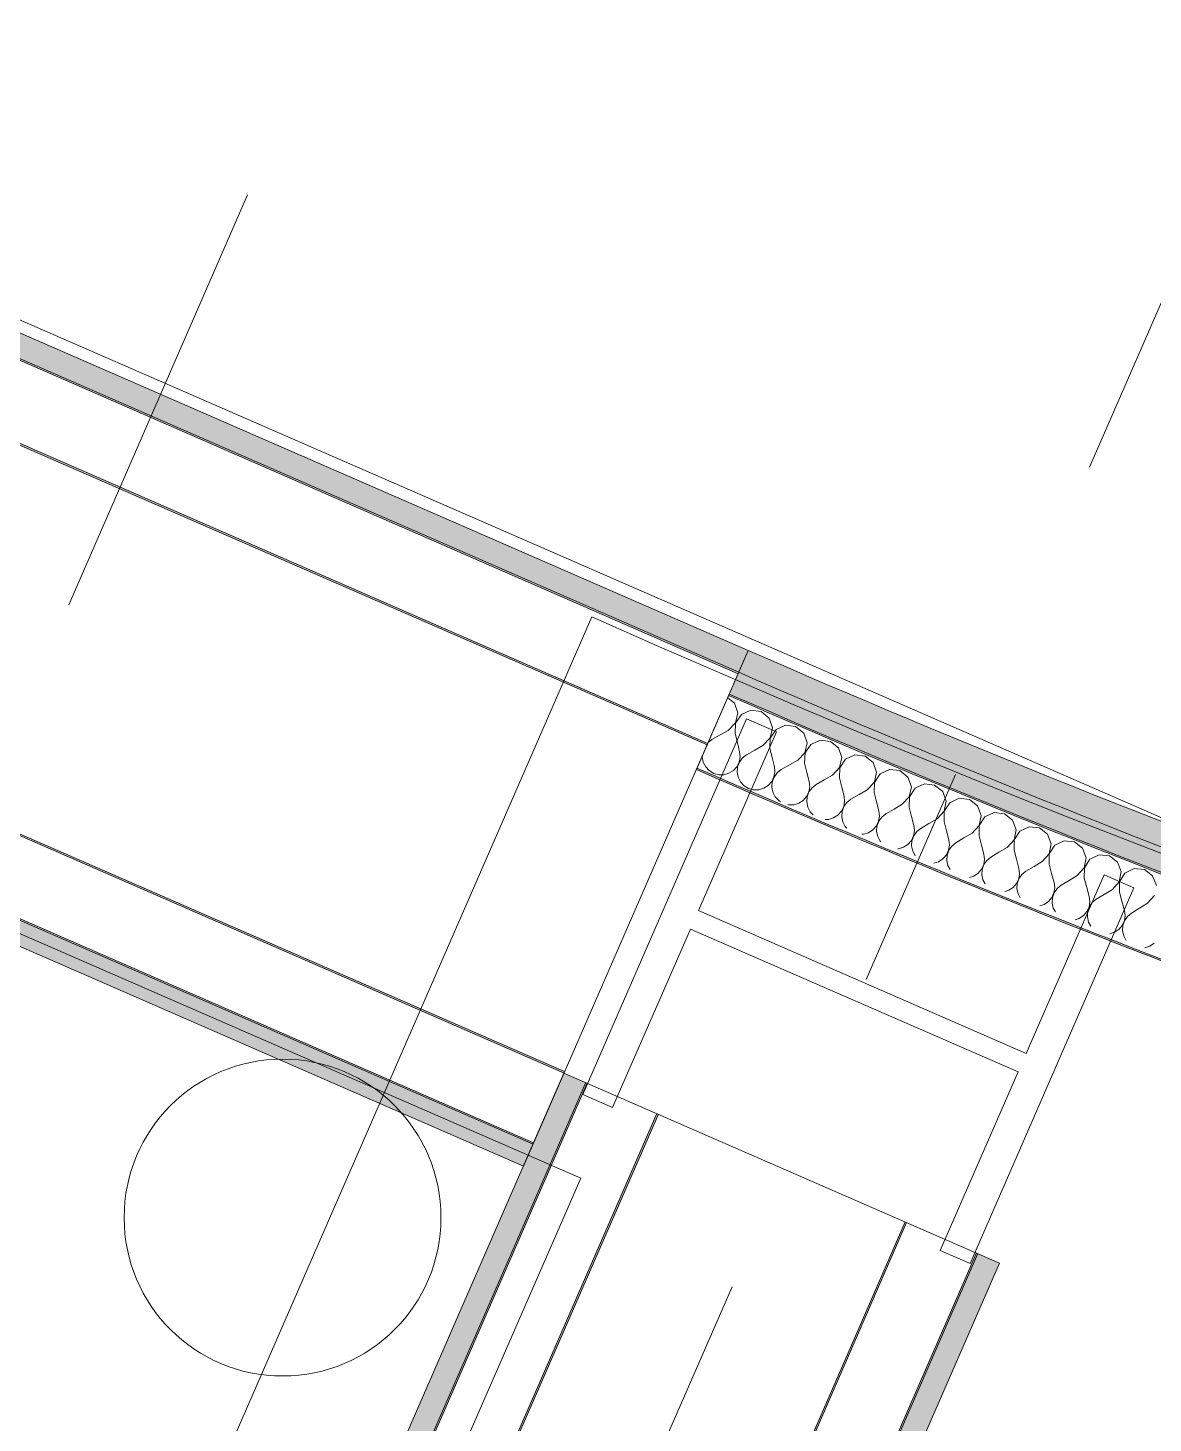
# Model space of a CAD drawing. Header units: millimetres. Extents: x -99530 to 90294, y -97212 to 56397.
# Drawn here: x -30373 to -29663, y -50705 to -49824 of the extents above; entities that cross this region are included whole.
import ezdxf
from ezdxf.enums import TextEntityAlignment as Align

# ---------------------------------------------------------------- set-up
doc = ezdxf.new("R2010")
doc.units = ezdxf.units.MM
doc.header["$MEASUREMENT"] = 0
doc.linetypes.add('Dashed', pattern=[564.444447, 282.222223, -282.222223])
doc.linetypes.add('Double Dashed', pattern=[1093.611073, 529.166651, -211.666656, 141.111112, -211.666656])
for name, color, linetype in [('A-25-M_Wall_Int', 7, 'Continuous'), ('A-95-MC_Marker_Section_P2.Marker', 7, 'Continuous'), ('COLUMN.IFC Import', 7, 'Continuous'), ('New_A-05-M_Gross_Int_Circulation', 7, 'Continuous'), ('New_A-15-MG_Structural_Grid_Phase_2', 7, 'Continuous'), ('New_A-20-M_Floor_Slab', 7, 'Continuous'), ('New_A-25-M_Wall_Int', 7, 'Continuous')]:
    doc.layers.add(name, color=color, linetype=linetype)
for name, color, linetype, lineweight in [('A-25-M_Wall_Int_Pen_No__1', 7, 'Continuous', 13), ('A-95-MC_Marker_Section_P2.Marker_Pen_No__1', 7, 'Continuous', 13), ('COLUMN.IFC Import_Pen_No__2', 8, 'Continuous', 15), ('New_A-20-M_Floor_Slab_Pen_No__89', 8, 'Continuous', 20), ('New_A-25-M_Wall_Int_Pen_No__1', 7, 'Continuous', 13), ('New_A-25-M_Wall_Int_Pen_No__150', 7, 'Continuous', 0), ('New_ArchiCAD Zone Stamps_Pen_No__6', 7, 'Continuous', 35), ('New_ArchiCAD Zone Stamps_Pen_No__9', 7, 'Continuous', 13)]:
    doc.layers.add(name, color=color, linetype=linetype, lineweight=lineweight)
for name, color, linetype, lineweight, true_color in [('A-25-M_Wall_Int_Pen_No__107', 7, 'Continuous', 15, 0xa6a6a6), ('A-25-M_Wall_Int_Pen_No__81', 7, 'Continuous', 20, 0x6a6a6a), ('New_A-05-M_Gross_Int_Circulation_Pen_No__74', 7, 'Continuous', 20, 0x606060), ('New_A-15-MG_Structural_Grid_Phase_2_Pen_No__222', 7, 'Continuous', 13, 0x65af33), ('New_A-20-M_Roof_Accessory_Pen_No__61', 7, 'Continuous', 20, 0x6a6a6a), ('New_A-25-M_Wall_Int_Pen_No__107', 7, 'Continuous', 15, 0xa6a6a6), ('New_A-25-M_Wall_Int_Pen_No__81', 7, 'Continuous', 20, 0x6a6a6a)]:
    doc.layers.add(name, color=color, linetype=linetype, lineweight=lineweight, true_color=true_color)
doc.styles.add('GENERATED_STYLE_1', font='')
doc.styles.add('GENERATED_STYLE_3', font='')
doc.styles.add('GENERATED_STYLE_4', font='')
doc.styles.get('GENERATED_STYLE_1').set_extended_font_data('Arial', bold=True)
doc.styles.get('GENERATED_STYLE_3').set_extended_font_data('Arial')
doc.styles.get('GENERATED_STYLE_4').set_extended_font_data('Swis721 BT')

# ---------------------------------------------------------------- blocks, each defined once
blk = doc.blocks.new('catering seating and servery_INB 0113_3_1', base_point=(-33684.23, -45971.89))
at = {"layer": 'New_A-05-M_Gross_Int_Circulation_Pen_No__74', "linetype": 'Continuous'}
blk.add_line((-32782.58, -48960.22), (-29640.46, -50330.23), dxfattribs=at)
at = {"layer": 'New_ArchiCAD Zone Stamps_Pen_No__6'}
for tag, height, style, p in [('ROOM_NAME', 250, 'GENERATED_STYLE_1', (-35355.98, -44046.47)), ('zoneNameLine2', 250, 'GENERATED_STYLE_1', (-35544.41, -44478.6)), ('ROOM_NUMBER', 200, 'GENERATED_STYLE_3', (-35732.84, -44899.31)), ('measuredAreaCode', 200, 'GENERATED_STYLE_3', (-35889.87, -45259.42)), ('DUMMY_649', 200, 'GENERATED_STYLE_3', (-35582.47, -45393.46)), ('DUMMY_650', 200, 'GENERATED_STYLE_3', (-34953.29, -45667.81)), ('DUMMY_651', 133.33, 'GENERATED_STYLE_3', (-34674, -45774.36))]:
    blk.add_attdef(tag, text='', height=height, rotation=336.44041, dxfattribs=dict(at, style=style)).set_placement(p, align=Align.TOP_LEFT)
blk = doc.blocks.new('Lecture lobby 02_INB 0170_11_1', base_point=(-32242.88, -52194.11))
at = {"layer": 'New_A-05-M_Gross_Int_Circulation_Pen_No__74', "linetype": 'Continuous'}
for p, q in [((-30024.26, -50550.26), (-30850.44, -50190.01)), ((-31329.64, -53543.89), (-30024.26, -50550.26))]:
    blk.add_line(p, q, dxfattribs=at)
at = {"layer": 'New_ArchiCAD Zone Stamps_Pen_No__9'}
for tag, height, style, p in [('ROOM_NAME', 250, 'GENERATED_STYLE_1', (-33032.34, -50653.41)), ('zoneNameLine2', 250, 'GENERATED_STYLE_1', (-33220.77, -51085.55)), ('ROOM_NUMBER', 200, 'GENERATED_STYLE_3', (-33409.2, -51506.25)), ('measuredAreaCode', 200, 'GENERATED_STYLE_3', (-33566.22, -51866.36)), ('DUMMY_649', 200, 'GENERATED_STYLE_3', (-33258.82, -52000.4)), ('DUMMY_650', 200, 'GENERATED_STYLE_3', (-32909.31, -52152.81)), ('DUMMY_651', 133.33, 'GENERATED_STYLE_3', (-32630.02, -52259.36))]:
    blk.add_attdef(tag, text='', height=height, rotation=336.44041, dxfattribs=dict(at, style=style)).set_placement(p, align=Align.TOP_LEFT)
blk = doc.blocks.new('Slab_56_1', base_point=(-44734.13, -52924.74))
at = {"layer": 'New_A-20-M_Floor_Slab_Pen_No__89', "linetype": 'Continuous', "flags": 128}
blk.add_lwpolyline([(-44734.13, -52924.74), (-44734.3, -52924.72, -0.179811), (-34721.45, -33027.69), (-34721.92, -33027.18), (-25959.6, -24873.2), (-20981.62, -27043.85), (-17009.56, -17934.66), (-17703.34, -17189.12), (-11222.85, -11158.55), (-10852.64, -11556.37), (-2918.66, -4173.23), (921.42, -599.75), (3259.49, -1619.27), (2636.44, -2195.91), (2144.41, -3324.28), (-4596.33, -18782.94), (-10337.07, -31948.28), (-13252.03, -30677.22), (-20095.26, -46371.16, -0.415568), (-30017.22, -50195.91), (-38341.96, -69287.69, -0.234037), (-41521.39, -64901.11, -0.022084), (-42146.95, -60901.38), (-44895.69, -59706.59, -0.043731)], format="xyb", close=True, dxfattribs=at)
blk = doc.blocks.new('*X596')
at = {"layer": 'New_A-25-M_Wall_Int_Pen_No__150', "linetype": 'Continuous'}
for p, q in [((-29927.21, -50250.47), (-29931.44, -50246.99)), ((-29925.1, -50256.62), (-29927.21, -50250.47)), ((-29926.53, -50262.97), (-29925.1, -50256.62)), ((-29922.79, -50257.62), (-29926.44, -50263.01)), ((-29916.85, -50254.96), (-29922.79, -50257.62)), ((-29910.4, -50255.82), (-29916.85, -50254.96)), ((-29905.36, -50259.93), (-29910.4, -50255.82)), ((-29903.23, -50266.08), (-29905.36, -50259.93)), ((-29931.1, -50267.61), (-29936.28, -50270.55)), ((-29931.1, -50267.61), (-29926.53, -50262.97)), ((-29926.44, -50263.01), (-29926.72, -50269.51)), ((-29904.65, -50272.43), (-29903.23, -50266.08)), ((-29900.93, -50267.07), (-29904.56, -50272.47)), ((-29895, -50264.4), (-29900.93, -50267.07)), ((-29888.55, -50265.23), (-29895, -50264.4)), ((-29883.49, -50269.33), (-29888.55, -50265.23)), ((-29881.34, -50275.47), (-29883.49, -50269.33)), ((-29941.46, -50273.48), (-29943.76, -50275.24)), ((-29936.28, -50270.55), (-29941.46, -50273.48)), ((-29926.72, -50269.51), (-29925.33, -50275.3)), ((-29925.33, -50275.3), (-29923.94, -50281.09)), ((-29909.2, -50277.08), (-29914.37, -50280.04)), ((-29909.2, -50277.08), (-29904.65, -50272.43)), ((-29904.56, -50272.47), (-29904.82, -50278.97)), ((-29882.74, -50281.82), (-29881.34, -50275.47)), ((-29879.03, -50276.46), (-29882.65, -50281.86)), ((-29873.11, -50273.76), (-29879.03, -50276.46)), ((-29866.66, -50274.57), (-29873.11, -50273.76)), ((-29861.59, -50278.65), (-29866.66, -50274.57)), ((-29947.41, -50283.61), (-29947.48, -50284.46)), ((-29947.48, -50284.46), (-29946.85, -50287.69)), ((-29924.2, -50287.6), (-29923.61, -50284.37)), ((-29922.15, -50285), (-29924.11, -50287.64)), ((-29923.61, -50284.37), (-29923.94, -50281.09)), ((-29919.55, -50282.99), (-29922.15, -50285)), ((-29914.37, -50280.04), (-29919.55, -50282.99)), ((-29904.82, -50278.97), (-29903.41, -50284.76)), ((-29903.41, -50284.76), (-29902, -50290.55)), ((-29887.28, -50286.49), (-29892.44, -50289.46)), ((-29887.28, -50286.49), (-29882.74, -50281.82)), ((-29882.65, -50281.86), (-29882.89, -50288.36)), ((-29859.42, -50284.79), (-29861.59, -50278.65)), ((-29860.8, -50291.15), (-29859.42, -50284.79)), ((-29857.11, -50285.77), (-29860.71, -50291.18)), ((-29851.2, -50283.05), (-29857.11, -50285.77)), ((-29844.74, -50283.84), (-29851.2, -50283.05)), ((-29839.66, -50287.91), (-29844.74, -50283.84)), ((-29946.85, -50287.69), (-29945.35, -50290.62)), ((-29945.35, -50290.62), (-29943.11, -50293.04)), ((-29943.11, -50293.04), (-29940.29, -50294.76)), ((-29940.29, -50294.76), (-29937.11, -50295.65)), ((-29937.11, -50295.65), (-29933.81, -50295.64)), ((-29933.81, -50295.64), (-29930.64, -50294.73)), ((-29930.64, -50294.73), (-29927.85, -50292.98)), ((-29927.85, -50292.98), (-29925.65, -50290.55)), ((-29925.65, -50290.55), (-29924.2, -50287.6)), ((-29925.27, -50290.71), (-29925.53, -50293.99)), ((-29925.53, -50293.99), (-29924.89, -50297.21)), ((-29924.11, -50287.64), (-29925.27, -50290.71)), ((-29902.24, -50297.05), (-29901.66, -50293.82)), ((-29900.2, -50294.44), (-29902.15, -50297.09)), ((-29901.66, -50293.82), (-29902, -50290.55)), ((-29897.61, -50292.43), (-29900.2, -50294.44)), ((-29892.44, -50289.46), (-29897.61, -50292.43)), ((-29882.89, -50288.36), (-29881.46, -50294.15)), ((-29881.46, -50294.15), (-29880.03, -50299.93)), ((-29865.32, -50295.83), (-29870.47, -50298.82)), ((-29865.32, -50295.83), (-29860.8, -50291.15)), ((-29860.71, -50291.18), (-29860.93, -50297.69)), ((-29837.47, -50294.04), (-29839.66, -50287.91)), ((-29838.83, -50300.4), (-29837.47, -50294.04)), ((-29835.16, -50295.01), (-29838.74, -50300.44)), ((-29829.25, -50292.27), (-29835.16, -50295.01)), ((-29822.79, -50293.05), (-29829.25, -50292.27)), ((-29817.7, -50297.09), (-29822.79, -50293.05)), ((-29924.89, -50297.21), (-29923.39, -50300.15)), ((-29923.39, -50300.15), (-29921.13, -50302.56)), ((-29921.13, -50302.56), (-29918.31, -50304.27)), ((-29918.31, -50304.27), (-29915.12, -50305.15)), ((-29911.82, -50305.12), (-29908.66, -50304.2)), ((-29908.66, -50304.2), (-29905.87, -50302.45)), ((-29905.87, -50302.45), (-29903.68, -50300.01)), ((-29903.68, -50300.01), (-29902.24, -50297.05)), ((-29903.3, -50300.17), (-29903.55, -50303.45)), ((-29903.55, -50303.45), (-29902.9, -50306.67)), ((-29902.15, -50297.09), (-29903.3, -50300.17)), ((-29880.25, -50306.44), (-29879.69, -50303.2)), ((-29878.22, -50303.82), (-29880.16, -50306.48)), ((-29879.69, -50303.2), (-29880.03, -50299.93)), ((-29875.63, -50301.8), (-29878.22, -50303.82)), ((-29870.47, -50298.82), (-29875.63, -50301.8)), ((-29860.93, -50297.69), (-29859.48, -50303.47)), ((-29859.48, -50303.47), (-29858.03, -50309.25)), ((-29843.34, -50305.1), (-29838.83, -50300.4)), ((-29838.74, -50300.44), (-29838.94, -50306.94)), ((-29815.5, -50303.22), (-29817.7, -50297.09)), ((-29816.83, -50309.58), (-29815.5, -50303.22)), ((-29813.17, -50304.18), (-29816.74, -50309.62)), ((-29807.28, -50301.43), (-29813.17, -50304.18)), ((-29800.82, -50302.18), (-29807.28, -50301.43)), ((-29795.72, -50306.21), (-29800.82, -50302.18)), ((-29915.12, -50305.15), (-29911.82, -50305.12)), ((-29902.9, -50306.67), (-29901.39, -50309.6)), ((-29901.39, -50309.6), (-29899.13, -50312)), ((-29899.13, -50312), (-29898.07, -50312.64)), ((-29886.65, -50313.61), (-29883.87, -50311.85)), ((-29883.87, -50311.85), (-29881.68, -50309.4)), ((-29881.68, -50309.4), (-29880.25, -50306.44)), ((-29881.3, -50309.56), (-29881.54, -50312.83)), ((-29881.54, -50312.83), (-29880.88, -50316.06)), ((-29880.16, -50306.48), (-29881.3, -50309.56)), ((-29858.23, -50315.75), (-29857.68, -50312.52)), ((-29856.21, -50313.13), (-29858.14, -50315.79)), ((-29857.68, -50312.52), (-29858.03, -50309.25)), ((-29853.63, -50311.1), (-29856.21, -50313.13)), ((-29848.48, -50308.1), (-29853.63, -50311.1)), ((-29843.34, -50305.1), (-29848.48, -50308.1)), ((-29838.94, -50306.94), (-29837.47, -50312.72)), ((-29837.47, -50312.72), (-29836, -50318.49)), ((-29821.32, -50314.29), (-29816.83, -50309.58)), ((-29816.74, -50309.62), (-29816.92, -50316.13)), ((-29793.49, -50312.32), (-29795.72, -50306.21)), ((-29794.8, -50318.7), (-29793.49, -50312.32)), ((-29791.16, -50313.28), (-29794.72, -50318.73)), ((-29785.28, -50310.51), (-29791.16, -50313.28)), ((-29778.81, -50311.24), (-29785.28, -50310.51)), ((-29773.7, -50315.26), (-29778.81, -50311.24)), ((-29893.55, -50314.45), (-29893.11, -50314.57)), ((-29893.11, -50314.57), (-29889.81, -50314.54)), ((-29889.81, -50314.54), (-29886.65, -50313.61)), ((-29880.88, -50316.06), (-29879.36, -50318.98)), ((-29879.36, -50318.98), (-29877.59, -50320.86)), ((-29864.61, -50322.94), (-29861.83, -50321.17)), ((-29861.83, -50321.17), (-29859.65, -50318.71)), ((-29859.65, -50318.71), (-29858.23, -50315.75)), ((-29859.27, -50318.88), (-29859.51, -50322.15)), ((-29859.51, -50322.15), (-29858.83, -50325.37)), ((-29858.14, -50315.79), (-29859.27, -50318.88)), ((-29836.18, -50325), (-29835.64, -50321.76)), ((-29835.64, -50321.76), (-29836, -50318.49)), ((-29831.6, -50320.33), (-29834.17, -50322.37)), ((-29826.46, -50317.31), (-29831.6, -50320.33)), ((-29821.32, -50314.29), (-29826.46, -50317.31)), ((-29816.92, -50316.13), (-29815.43, -50321.9)), ((-29815.43, -50321.9), (-29813.95, -50327.67)), ((-29799.28, -50323.42), (-29794.8, -50318.7)), ((-29794.72, -50318.73), (-29794.87, -50325.24)), ((-29771.45, -50321.36), (-29773.7, -50315.26)), ((-29772.75, -50327.74), (-29771.45, -50321.36)), ((-29763.25, -50319.52), (-29769.12, -50322.31)), ((-29756.78, -50320.23), (-29763.25, -50319.52)), ((-29751.65, -50324.23), (-29756.78, -50320.23)), ((-29869.96, -50323.91), (-29867.77, -50323.88)), ((-29867.77, -50323.88), (-29864.61, -50322.94)), ((-29858.83, -50325.37), (-29857.3, -50328.29)), ((-29857.3, -50328.29), (-29856.22, -50329.43)), ((-29842.54, -50332.21), (-29839.77, -50330.43)), ((-29839.77, -50330.43), (-29837.6, -50327.96)), ((-29837.6, -50327.96), (-29836.18, -50325)), ((-29837.21, -50328.12), (-29837.44, -50331.4)), ((-29836.1, -50325.04), (-29837.21, -50328.12)), ((-29834.17, -50322.37), (-29836.1, -50325.04)), ((-29814.11, -50334.17), (-29813.57, -50330.93)), ((-29813.57, -50330.93), (-29813.95, -50327.67)), ((-29809.53, -50329.49), (-29812.11, -50331.54)), ((-29804.4, -50326.46), (-29809.53, -50329.49)), ((-29799.28, -50323.42), (-29804.4, -50326.46)), ((-29794.87, -50325.24), (-29793.37, -50331)), ((-29793.37, -50331), (-29791.86, -50336.77)), ((-29777.21, -50332.48), (-29772.75, -50327.74)), ((-29772.66, -50327.78), (-29772.79, -50334.28)), ((-29769.12, -50322.31), (-29772.66, -50327.78)), ((-29749.39, -50330.33), (-29751.65, -50324.23)), ((-29750.66, -50336.71), (-29749.39, -50330.33)), ((-29741.19, -50328.47), (-29747.06, -50331.28)), ((-29734.72, -50329.16), (-29741.19, -50328.47)), ((-29729.58, -50333.14), (-29734.72, -50329.16)), ((-29846.87, -50333.18), (-29845.69, -50333.16)), ((-29845.69, -50333.16), (-29842.54, -50332.21)), ((-29837.44, -50331.4), (-29836.75, -50334.62)), ((-29836.75, -50334.62), (-29835.21, -50337.53)), ((-29835.21, -50337.53), (-29834.72, -50338.05)), ((-29820.44, -50341.4), (-29817.67, -50339.62)), ((-29817.67, -50339.62), (-29815.51, -50337.14)), ((-29815.51, -50337.14), (-29814.11, -50334.17)), ((-29815.12, -50337.3), (-29815.34, -50340.58)), ((-29814.02, -50334.21), (-29815.12, -50337.3)), ((-29812.11, -50331.54), (-29814.02, -50334.21)), ((-29791.48, -50340.04), (-29791.86, -50336.77)), ((-29787.44, -50338.58), (-29790.01, -50340.64)), ((-29782.32, -50335.53), (-29787.44, -50338.58)), ((-29777.21, -50332.48), (-29782.32, -50335.53)), ((-29772.79, -50334.28), (-29771.27, -50340.04)), ((-29755.11, -50341.47), (-29750.66, -50336.71)), ((-29750.57, -50336.75), (-29750.68, -50343.26)), ((-29747.06, -50331.28), (-29750.57, -50336.75)), ((-29727.29, -50339.23), (-29729.58, -50333.14)), ((-29728.55, -50345.62), (-29727.29, -50339.23)), ((-29719.1, -50337.34), (-29724.96, -50340.17)), ((-29712.63, -50338.01), (-29719.1, -50337.34)), ((-29707.48, -50341.98), (-29712.63, -50338.01)), ((-29823.95, -50342.37), (-29823.59, -50342.36)), ((-29823.59, -50342.36), (-29820.44, -50341.4)), ((-29815.34, -50340.58), (-29814.65, -50343.8)), ((-29814.65, -50343.8), (-29813.1, -50346.71)), ((-29813.1, -50346.71), (-29813.07, -50346.74)), ((-29795.55, -50348.73), (-29793.39, -50346.25)), ((-29793.39, -50346.25), (-29792, -50343.28)), ((-29793.01, -50346.41), (-29793.21, -50349.69)), ((-29791.91, -50343.32), (-29793.01, -50346.41)), ((-29792, -50343.28), (-29791.48, -50340.04)), ((-29790.01, -50340.64), (-29791.91, -50343.32)), ((-29771.27, -50340.04), (-29769.75, -50345.8)), ((-29769.35, -50349.07), (-29769.75, -50345.8)), ((-29765.32, -50347.6), (-29767.88, -50349.67)), ((-29760.21, -50344.54), (-29765.32, -50347.6)), ((-29755.11, -50341.47), (-29760.21, -50344.54)), ((-29750.68, -50343.26), (-29749.15, -50349.01)), ((-29732.98, -50350.39), (-29728.55, -50345.62)), ((-29728.46, -50345.65), (-29728.55, -50352.16)), ((-29724.96, -50340.17), (-29728.46, -50345.65)), ((-29705.17, -50348.06), (-29707.48, -50341.98)), ((-29706.41, -50354.45), (-29705.17, -50348.06)), ((-29696.98, -50346.14), (-29702.83, -50348.99)), ((-29690.51, -50346.79), (-29696.98, -50346.14)), ((-29685.35, -50350.74), (-29690.51, -50346.79)), ((-29801.31, -50351.45), (-29798.31, -50350.53)), ((-29798.31, -50350.53), (-29795.55, -50348.73)), ((-29793.21, -50349.69), (-29792.51, -50352.9)), ((-29792.51, -50352.9), (-29791.09, -50355.55)), ((-29773.4, -50357.78), (-29771.25, -50355.29)), ((-29771.25, -50355.29), (-29769.87, -50352.31)), ((-29770.86, -50355.45), (-29771.06, -50358.73)), ((-29769.78, -50352.35), (-29770.86, -50355.45)), ((-29769.87, -50352.31), (-29769.35, -50349.07)), ((-29767.88, -50349.67), (-29769.78, -50352.35)), ((-29749.15, -50349.01), (-29747.61, -50354.77)), ((-29747.2, -50358.03), (-29747.61, -50354.77)), ((-29743.17, -50356.55), (-29745.73, -50358.62)), ((-29738.07, -50353.47), (-29743.17, -50356.55)), ((-29732.98, -50350.39), (-29738.07, -50353.47)), ((-29728.55, -50352.16), (-29726.99, -50357.91)), ((-29710.82, -50359.23), (-29706.41, -50354.45)), ((-29706.32, -50354.49), (-29706.39, -50360.99)), ((-29702.83, -50348.99), (-29706.32, -50354.49)), ((-29683.02, -50356.82), (-29685.35, -50350.74)), ((-29684.24, -50363.21), (-29683.02, -50356.82)), ((-29674.84, -50354.88), (-29680.68, -50357.74)), ((-29668.37, -50355.51), (-29674.84, -50354.88)), ((-29663.19, -50359.44), (-29668.37, -50355.51)), ((-29778.9, -50360.44), (-29776.15, -50359.58)), ((-29776.15, -50359.58), (-29773.4, -50357.78)), ((-29771.06, -50358.73), (-29770.34, -50361.94)), ((-29770.34, -50361.94), (-29769.01, -50364.41)), ((-29751.22, -50366.75), (-29749.08, -50364.26)), ((-29749.08, -50364.26), (-29747.7, -50361.28)), ((-29748.69, -50364.42), (-29748.87, -50367.7)), ((-29747.61, -50361.31), (-29748.69, -50364.42)), ((-29747.7, -50361.28), (-29747.2, -50358.03)), ((-29745.73, -50358.62), (-29747.61, -50361.31)), ((-29726.99, -50357.91), (-29725.43, -50363.66)), ((-29725.02, -50366.92), (-29725.43, -50363.66)), ((-29721, -50365.43), (-29723.54, -50367.51)), ((-29715.91, -50362.33), (-29721, -50365.43)), ((-29710.82, -50359.23), (-29715.91, -50362.33)), ((-29706.39, -50360.99), (-29704.81, -50366.74)), ((-29688.64, -50368.01), (-29684.24, -50363.21)), ((-29684.15, -50363.25), (-29684.2, -50369.76)), ((-29680.68, -50357.74), (-29684.15, -50363.25)), ((-29660.84, -50365.51), (-29663.19, -50359.44)), ((-29756.58, -50369.39), (-29753.96, -50368.57)), ((-29753.96, -50368.57), (-29751.22, -50366.75)), ((-29748.87, -50367.7), (-29748.15, -50370.91)), ((-29748.15, -50370.91), (-29746.84, -50373.3)), ((-29729.01, -50375.66), (-29726.88, -50373.16)), ((-29726.88, -50373.16), (-29725.51, -50370.17)), ((-29726.49, -50373.31), (-29726.66, -50376.6)), ((-29725.42, -50370.21), (-29726.49, -50373.31)), ((-29725.51, -50370.17), (-29725.02, -50366.92)), ((-29723.54, -50367.51), (-29725.42, -50370.21)), ((-29704.81, -50366.74), (-29703.24, -50372.49)), ((-29702.81, -50375.75), (-29703.24, -50372.49)), ((-29698.79, -50374.24), (-29701.33, -50376.33)), ((-29693.71, -50371.13), (-29698.79, -50374.24)), ((-29688.64, -50368.01), (-29693.71, -50371.13)), ((-29684.2, -50369.76), (-29682.6, -50375.5)), ((-29666.42, -50376.72), (-29662.04, -50371.91)), ((-29734.35, -50378.31), (-29731.75, -50377.48)), ((-29731.75, -50377.48), (-29729.01, -50375.66)), ((-29726.66, -50376.6), (-29725.93, -50379.8)), ((-29725.93, -50379.8), (-29724.6, -50382.22)), ((-29706.77, -50384.49), (-29704.65, -50381.99)), ((-29704.65, -50381.99), (-29703.29, -50379)), ((-29704.26, -50382.14), (-29704.42, -50385.42)), ((-29703.2, -50379.03), (-29704.26, -50382.14)), ((-29703.29, -50379), (-29702.81, -50375.75)), ((-29701.33, -50376.33), (-29703.2, -50379.03)), ((-29682.6, -50375.5), (-29681.01, -50381.24)), ((-29680.57, -50384.5), (-29681.01, -50381.24)), ((-29676.56, -50382.98), (-29679.09, -50385.08)), ((-29671.49, -50379.85), (-29676.56, -50382.98)), ((-29666.42, -50376.72), (-29671.49, -50379.85)), ((-29712.21, -50387.2), (-29709.51, -50386.32)), ((-29709.51, -50386.32), (-29706.77, -50384.49)), ((-29704.42, -50385.42), (-29703.68, -50388.63)), ((-29703.68, -50388.63), (-29702.26, -50391.18)), ((-29684.51, -50393.26), (-29682.39, -50390.75)), ((-29682.39, -50390.75), (-29681.04, -50387.75)), ((-29682, -50390.9), (-29682.15, -50394.18)), ((-29680.95, -50387.78), (-29682, -50390.9)), ((-29681.04, -50387.75), (-29680.57, -50384.5)), ((-29679.09, -50385.08), (-29680.95, -50387.78)), ((-29690.14, -50396.05), (-29687.23, -50395.1)), ((-29687.23, -50395.1), (-29684.51, -50393.26)), ((-29682.15, -50394.18), (-29681.4, -50397.38)), ((-29681.4, -50397.38), (-29679.84, -50400.18)), ((-29668.22, -50404.84), (-29668.07, -50404.83)), ((-29668.07, -50404.83), (-29664.94, -50403.8)), ((-29664.94, -50403.8), (-29662.21, -50401.95))]:
    blk.add_line(p, q, dxfattribs=at)
blk = doc.blocks.new('Wall_126_1', base_point=(-29918.46, -50217.22))
at = {"layer": 'New_A-25-M_Wall_Int_Pen_No__107', "linetype": 'Continuous'}
for points in [[(-29924.46, -50230.97, 0.029721), (-29090.14, -50537.19), (-29085.82, -50522.83, -0.029721), (-29918.46, -50217.22)], [(-29930.45, -50244.72, 0.029721), (-29094.47, -50551.56), (-29090.14, -50537.19, -0.029721), (-29924.46, -50230.97)]]:
    blk.add_hatch(color=256, dxfattribs=at).paths.add_polyline_path(points)
at = {"layer": 'New_A-25-M_Wall_Int_Pen_No__81', "linetype": 'Continuous', "lineweight": 0, "true_color": 0x353535}
for points in [[(-29930.85, -50245.64, 0.029721), (-29094.76, -50552.51), (-29094.47, -50551.56, -0.029721), (-29930.45, -50244.72)], [(-29175.06, -50580.23, -0.027437), (-29950.84, -50291.47), (-29951.24, -50292.39, 0.027443), (-29175.2, -50581.24)]]:
    blk.add_hatch(color=250, dxfattribs=at).paths.add_polyline_path(points)
at = {"layer": 'New_A-25-M_Wall_Int_Pen_No__1', "linetype": 'Continuous', "flags": 128}
blk.add_lwpolyline([(-29918.46, -50217.22), (-29951.24, -50292.39)], dxfattribs=at)
at = {"layer": 'New_A-25-M_Wall_Int_Pen_No__1', "linetype": 'Continuous'}
for radius, end in [(7467.12, 253.250098), (7482.12, 253.250098), (7498.12, 253.250098), (7497.12, 253.250098), (7549.12, 252.728237), (7548.12, 252.72704)]:
    blk.add_arc((-26933.84, -43372.52), radius, 246.440445, end, dxfattribs=at)
at = {"layer": 'New_A-25-M_Wall_Int', "color": 250, "lineweight": 50, "true_color": 0x2a2a2a}
blk.add_blockref('*X596', (0, 0), dxfattribs=at)
blk = doc.blocks.new('Wall_309_1', base_point=(-32635.19, -49419.88))
at = {"layer": 'A-25-M_Wall_Int_Pen_No__107', "linetype": 'Continuous'}
for points in [[(-30750.83, -49870.64), (-29924.46, -50230.97), (-29918.46, -50217.22), (-30744.83, -49856.89)], [(-30880.73, -50168.54), (-30886.73, -50182.29), (-30060.36, -50542.63), (-30054.36, -50528.88)]]:
    blk.add_hatch(color=256, dxfattribs=at).paths.add_polyline_path(points)
at = {"layer": 'A-25-M_Wall_Int_Pen_No__81', "linetype": 'Continuous', "lineweight": 0, "true_color": 0x353535}
for points in [[(-30750.83, -49870.64), (-30751.23, -49871.55), (-29924.86, -50231.89), (-29924.46, -50230.97)], [(-30770.42, -49915.55), (-30770.81, -49916.47), (-29944.44, -50276.81), (-29944.04, -50275.89)], [(-30860.75, -50122.71), (-30861.15, -50123.63), (-30034.78, -50483.97), (-30034.38, -50483.05)], [(-30880.33, -50167.63), (-30880.73, -50168.54), (-30054.36, -50528.88), (-30053.96, -50527.97)]]:
    blk.add_hatch(color=250, dxfattribs=at).paths.add_polyline_path(points)
at = {"layer": 'A-25-M_Wall_Int_Pen_No__1', "linetype": 'Continuous'}
for p, q in [((-30751.23, -49871.55), (-29924.86, -50231.89)), ((-30750.83, -49870.64), (-29924.46, -50230.97)), ((-30770.81, -49916.47), (-29944.44, -50276.81)), ((-30770.42, -49915.55), (-29944.04, -50275.89)), ((-30861.15, -50123.63), (-30034.78, -50483.97)), ((-30860.75, -50122.71), (-30034.38, -50483.05)), ((-30880.73, -50168.54), (-30054.36, -50528.88)), ((-30880.33, -50167.63), (-30053.96, -50527.97))]:
    blk.add_line(p, q, dxfattribs=at)
at = {"layer": 'A-25-M_Wall_Int_Pen_No__1', "linetype": 'Continuous', "flags": 128}
for points in [[(-29918.46, -50217.22), (-30744.83, -49856.89)], [(-30886.73, -50182.29), (-30060.36, -50542.63)], [(-30060.36, -50542.63), (-29918.46, -50217.22)]]:
    blk.add_lwpolyline(points, dxfattribs=at)
blk = doc.blocks.new('Wall_475_1', base_point=(-31067.22, -53602.18))
at = {"layer": 'New_A-25-M_Wall_Int_Pen_No__107', "linetype": 'Continuous'}
for points in [[(-30034.8, -50483.96), (-30513.96, -51582.81), (-30500.21, -51588.8), (-30021.06, -50489.95)], [(-29773.56, -50597.87), (-30252.71, -51696.72), (-30238.96, -51702.72), (-29759.81, -50603.87)]]:
    blk.add_hatch(color=256, dxfattribs=at).paths.add_polyline_path(points)
at = {"layer": 'New_A-25-M_Wall_Int_Pen_No__81', "linetype": 'Continuous', "lineweight": 0, "true_color": 0x353535}
for points in [[(-30021.06, -50489.95), (-30500.21, -51588.8), (-30499.29, -51589.2), (-30020.14, -50490.35)], [(-29976.14, -50509.54), (-30455.29, -51608.39), (-30454.38, -51608.79), (-29975.22, -50509.94)], [(-29819.39, -50577.89), (-30298.55, -51676.74), (-30297.63, -51677.14), (-29818.48, -50578.29)], [(-29774.48, -50597.47), (-30253.63, -51696.32), (-30252.71, -51696.72), (-29773.56, -50597.87)]]:
    blk.add_hatch(color=250, dxfattribs=at).paths.add_polyline_path(points)
at = {"layer": 'New_A-25-M_Wall_Int_Pen_No__1', "linetype": 'Continuous'}
for p, q in [((-30500.21, -51588.8), (-30021.06, -50489.95)), ((-30499.29, -51589.2), (-30020.14, -50490.35)), ((-30455.29, -51608.39), (-29976.14, -50509.54)), ((-30454.38, -51608.79), (-29975.22, -50509.94)), ((-30298.55, -51676.74), (-29819.39, -50577.89)), ((-30297.63, -51677.14), (-29818.48, -50578.29)), ((-30253.63, -51696.32), (-29774.48, -50597.47)), ((-30252.71, -51696.72), (-29773.56, -50597.87))]:
    blk.add_line(p, q, dxfattribs=at)
at = {"layer": 'New_A-25-M_Wall_Int_Pen_No__1', "linetype": 'Continuous', "flags": 128}
for points in [[(-30034.8, -50483.96), (-30513.96, -51582.81)], [(-29759.81, -50603.87), (-30034.8, -50483.96)], [(-30238.96, -51702.72), (-29759.81, -50603.87)]]:
    blk.add_lwpolyline(points, dxfattribs=at)
blk = doc.blocks.new('Standard grid marker_9')
at = {"layer": 'New_A-15-MG_Structural_Grid_Phase_2_Pen_No__222', "linetype": 'Double Dashed'}
blk.add_line((2590.62, 0), (0, 0), dxfattribs=at)
at = {"layer": 'New_A-15-MG_Structural_Grid_Phase_2_Pen_No__222', "style": 'GENERATED_STYLE_4'}
for tag, p in [('AC_MarkerText_1_0', (-500, 43.27)), ('AC_MarkerText_1_1', (22598.63, 43.27))]:
    blk.add_attdef(tag, text='', height=350, rotation=90, dxfattribs=at).set_placement(p, align=Align.MIDDLE_CENTER)
blk = doc.blocks.new('Column 18')
at = {"layer": 'COLUMN.IFC Import_Pen_No__2', "linetype": 'Continuous'}
for p, q in [((-129.4, 133.35), (129.4, 133.35)), ((-129.4, 112.85), (-129.4, 133.35)), ((129.4, 133.35), (129.4, 112.85)), ((-6.4, 112.85), (-129.4, 112.85)), ((-6.4, -112.85), (-6.4, 112.85)), ((6.4, 112.85), (6.4, -112.85)), ((129.4, 112.85), (6.4, 112.85)), ((-129.4, -112.85), (-6.4, -112.85)), ((-129.4, -133.35), (-129.4, -112.85)), ((6.4, -112.85), (129.4, -112.85)), ((129.4, -112.85), (129.4, -133.35)), ((129.4, -133.35), (-129.4, -133.35))]:
    blk.add_line(p, q, dxfattribs=at)
blk = doc.blocks.new('Cutting Plane_7_1', base_point=(-15692.37, -10945.86))
at = {"layer": 'A-95-MC_Marker_Section_P2.Marker_Pen_No__1', "linetype": 'Dashed'}
blk.add_line((-20307.68, -27164.23), (-38549.43, -68998.36), dxfattribs=at)

msp = doc.modelspace()

# ---------------------------------------------------------------- linework, layer by layer
at = {"layer": 'New_A-20-M_Roof_Accessory_Pen_No__61', "linetype": 'Continuous'}
msp.add_circle((-30212.46, -50575.17), 100, dxfattribs=at)

# ---------------------------------------------------------------- block references
at = {"layer": 'A-25-M_Wall_Int', "color": 250, "lineweight": 50, "true_color": 0x2a2a2a}
msp.add_blockref('Wall_309_1', (-32635.19, -49419.88), dxfattribs=at)
at = {"layer": 'A-95-MC_Marker_Section_P2.Marker'}
msp.add_blockref('Cutting Plane_7_1', (-15692.37, -10945.86), dxfattribs=at)
at = {"layer": 'COLUMN.IFC Import', "linetype": 'Continuous', "zscale": 1000, "rotation": 66.44041158398767}
msp.add_blockref('Column 18', (-29848.99, -50432.27), dxfattribs=at)
at = {"layer": 'New_A-05-M_Gross_Int_Circulation', "linetype": 'Continuous'}
for name, p in [('catering seating and servery_INB 0113_3_1', (-33684.23, -45971.89)), ('Lecture lobby 02_INB 0170_11_1', (-32242.88, -52194.11))]:
    msp.add_blockref(name, p, dxfattribs=at)
at = {"layer": 'New_A-15-MG_Structural_Grid_Phase_2', "color": 8, "linetype": 'Continuous', "lineweight": 15, "zscale": 1000, "rotation": 246.4404115839914}
msp.add_blockref('Standard grid marker_9', (-29541.86, -49731.73), dxfattribs=at)
at = {"layer": 'New_A-20-M_Floor_Slab', "color": 8, "linetype": 'Continuous', "lineweight": 20}
msp.add_blockref('Slab_56_1', (-44734.13, -52924.74), dxfattribs=at)
at = {"layer": 'New_A-25-M_Wall_Int', "color": 250, "lineweight": 50, "true_color": 0x2a2a2a}
for name, p in [('Wall_126_1', (-29918.46, -50217.22)), ('Wall_475_1', (-31067.22, -53602.18))]:
    msp.add_blockref(name, p, dxfattribs=at)

doc.saveas('drawing.dxf')
